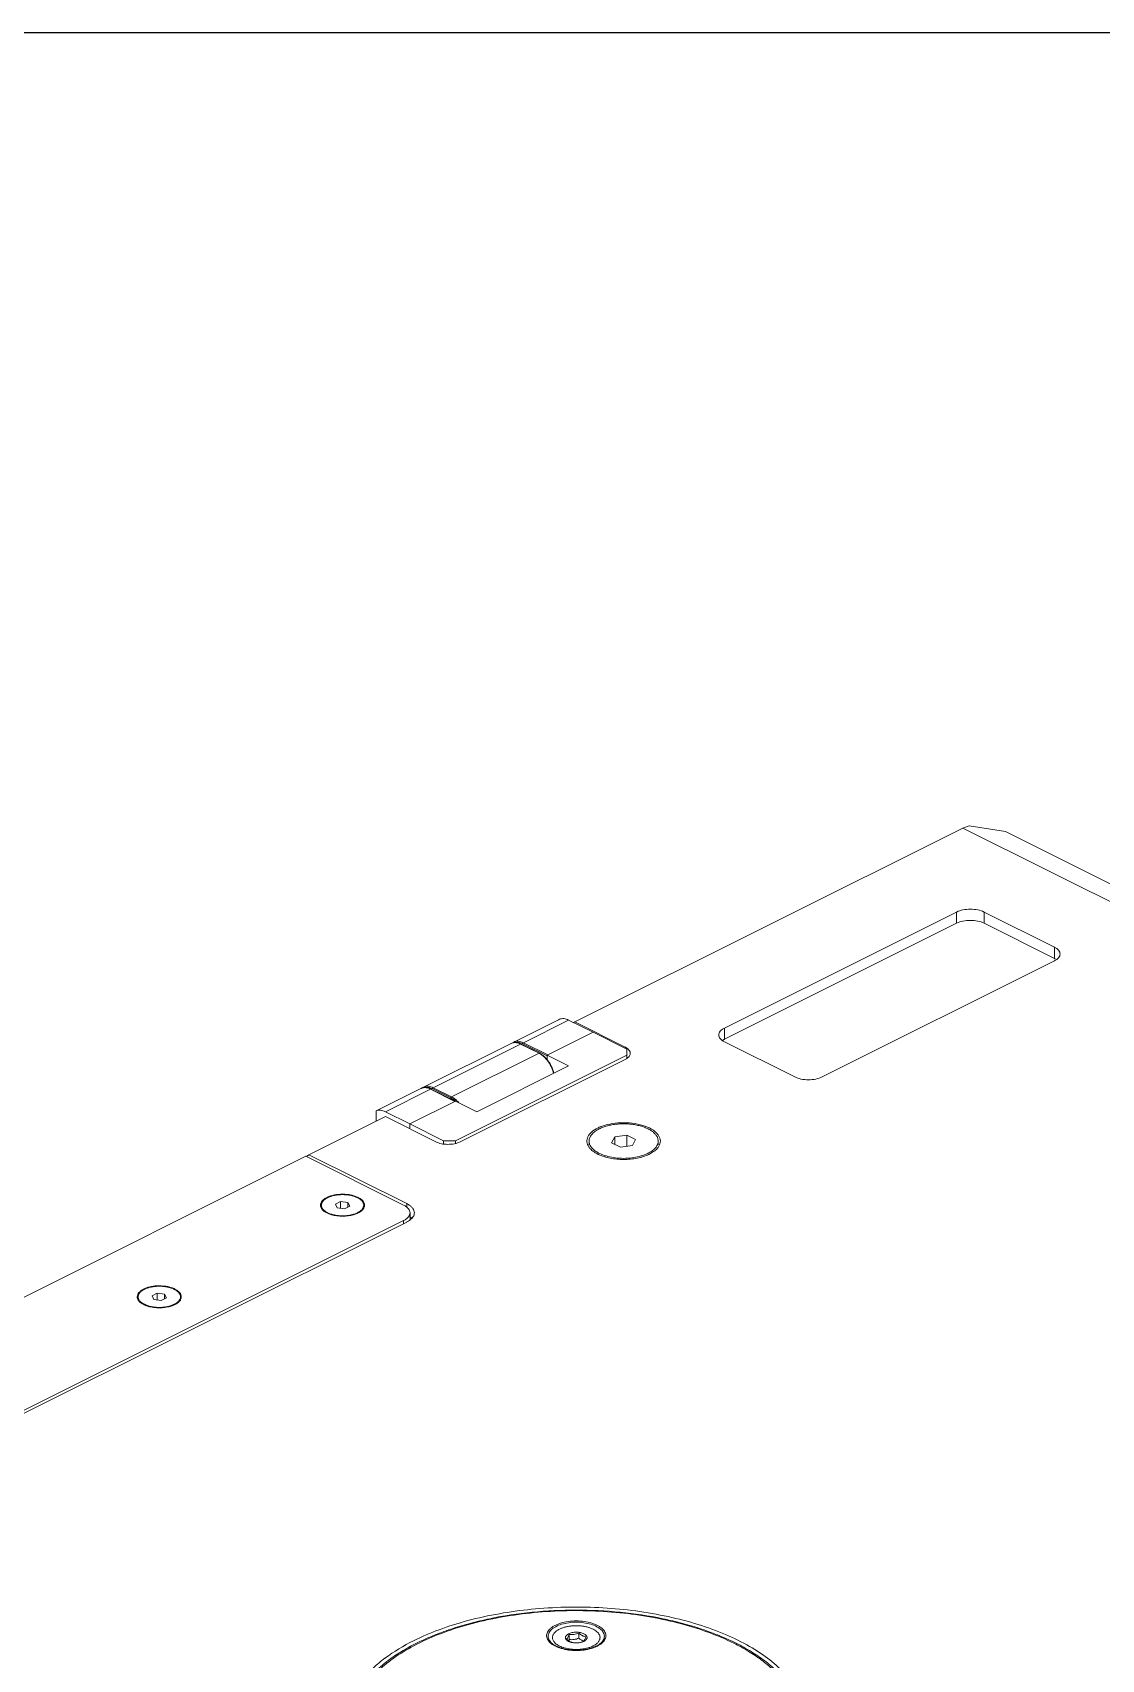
# Model space of a CAD drawing. Header units: millimetres. Extents: x 0 to 9253, y 0 to 2730.
# Drawn here: x 1831.5 to 2078.9, y 2353.3 to 2730 of the extents above; entities that cross this region are included whole.
import ezdxf

# ---------------------------------------------------------------- set-up
doc = ezdxf.new("R2010")
doc.units = ezdxf.units.MM
doc.layers.get('0').update_dxf_attribs({"lineweight": 13})
doc.layers.add('图框', color=7, linetype='Continuous')

# ---------------------------------------------------------------- blocks, each defined once
blk = doc.blocks.new('A4-H')
at = {"layer": '图框'}
blk.add_lwpolyline([(0, 210.021), (297, 210.021), (297, 0), (0, 0)], close=True, dxfattribs=at)
blk = doc.blocks.new('A$C73496000')
for p, q in [((-33.17, -3.3), (-33.17, -3.3)), ((-29.5, -1.01), (-29.5, -2.18)), ((-27.26, -0.71), (-27.26, -1.88)), ((-22.55, -3.3), (-22.55, -3.3))]:
    blk.add_line(p, q)
for centre, radius, start, end in [((-30.14, 1.48), 5.8, 237.4381, 240.9419), ((-27.89, 1.66), 4.64, 262.37, 262.9692), ((-27.89, 1.72), 4.7, 262.969, 263.5057), ((-27.87, 1.91), 4.89, 263.5341, 267.8225), ((-27.86, 1.99), 4.97, 267.8168, 269.1968), ((-27.86, 2), 4.98, 269.1913, 273.3539), ((-27.25, -0.3), 2.58, 293.6648, 296.55), ((-25.31, -0.18), 2.53, 249.5481, 249.753), ((-25.31, -0.18), 2.53, 249.7532, 250.4657), ((-27.01, -1.79), 1.16, 318.1032, 318.6973), ((-25.52, 1.38), 5.69, 298.8557, 302.5952)]:
    blk.add_arc(centre, radius, start, end)
for points, knots in [([(-33.27, -3.41), (-33.45, -3.29), (-33.8, -3.04), (-34.22, -2.61), (-34.53, -2.15), (-34.7, -1.67), (-34.74, -1.18), (-34.63, -0.69), (-34.39, -0.21), (-34.02, 0.23), (-33.54, 0.64), (-32.95, 1.02), (-32.26, 1.35), (-31.2, 1.73), (-29.72, 2.05), (-28.49, 2.13), (-27.86, 2.13)], [0, 0, 0, 0, 0.060741, 0.115522, 0.165007, 0.210569, 0.254278, 0.298617, 0.345922, 0.397933, 0.45565, 0.519432, 0.589136, 0.664247, 0.827173, 1, 1, 1, 1]), ([(-33.17, -3.3), (-33.34, -3.19), (-33.63, -2.95), (-33.99, -2.54), (-34.24, -2.11), (-34.37, -1.66), (-34.37, -1.2), (-34.24, -0.75), (-34, -0.31), (-33.64, 0.09), (-33.17, 0.47), (-32.39, 0.95), (-31.2, 1.41), (-29.59, 1.75), (-28.45, 1.83), (-27.86, 1.83)], [0, 0, 0, 0, 0.05874, 0.111788, 0.159975, 0.204822, 0.248462, 0.293292, 0.341448, 0.394456, 0.453152, 0.517791, 0.66362, 0.827059, 1, 1, 1, 1]), ([(-33.36, -1.73), (-33.36, -1.64), (-33.34, -1.46), (-33.26, -1.19), (-33.13, -0.92), (-32.87, -0.57), (-32.52, -0.26), (-32.11, 0.02), (-31.88, 0.15), (-31.75, 0.21)], [0, 0, 0, 0, 0.102118, 0.207106, 0.317503, 0.435314, 0.697705, 0.843973, 1, 1, 1, 1]), ([(-22.36, -1.73), (-22.36, -1.66), (-22.37, -1.53), (-22.43, -1.25), (-22.59, -0.91), (-22.89, -0.53), (-23.3, -0.18), (-23.8, 0.14), (-24.39, 0.41), (-25.05, 0.64), (-25.77, 0.82), (-26.53, 0.95), (-27.33, 1.01), (-28.13, 1.02), (-28.93, 0.98), (-29.71, 0.87), (-30.45, 0.71), (-31.13, 0.49), (-31.55, 0.31), (-31.75, 0.21)], [0, 0, 0, 0, 0.019029, 0.038363, 0.07896, 0.123687, 0.173594, 0.229061, 0.289952, 0.355752, 0.425673, 0.49873, 0.573805, 0.6497, 0.725184, 0.799045, 0.870125, 0.937404, 1, 1, 1, 1]), ([(-27.86, 2.13), (-27.23, 2.13), (-26, 2.05), (-24.53, 1.73), (-23.47, 1.35), (-22.78, 1.02), (-22.19, 0.64), (-21.7, 0.23), (-21.33, -0.21), (-21.09, -0.69), (-20.99, -1.18), (-21.02, -1.67), (-21.2, -2.15), (-21.5, -2.61), (-21.93, -3.04), (-22.27, -3.29), (-22.46, -3.41)], [0, 0, 0, 0, 0.172833, 0.335756, 0.410866, 0.480569, 0.544349, 0.602064, 0.654073, 0.701376, 0.745714, 0.789424, 0.834986, 0.884474, 0.939256, 1, 1, 1, 1]), ([(-27.86, 1.83), (-27.28, 1.83), (-26.13, 1.75), (-24.53, 1.41), (-23.34, 0.95), (-22.56, 0.47), (-22.09, 0.09), (-21.73, -0.31), (-21.48, -0.75), (-21.35, -1.2), (-21.35, -1.66), (-21.48, -2.11), (-21.73, -2.54), (-22.09, -2.95), (-22.39, -3.19), (-22.55, -3.3)], [0, 0, 0, 0, 0.172947, 0.336385, 0.482211, 0.546848, 0.605542, 0.658548, 0.706702, 0.751531, 0.795171, 0.840019, 0.888207, 0.941257, 1, 1, 1, 1]), ([(-31.19, -3.92), (-31.35, -3.86), (-31.66, -3.73), (-32.09, -3.5), (-32.47, -3.24), (-32.79, -2.97), (-33.04, -2.68), (-33.22, -2.37), (-33.34, -2.05), (-33.36, -1.84), (-33.36, -1.73)], [0, 0, 0, 0, 0.160213, 0.309991, 0.448756, 0.576423, 0.69356, 0.801536, 0.90263, 1, 1, 1, 1]), ([(-33.17, -3.3), (-32.86, -3.53), (-32.11, -3.92), (-30.84, -4.34), (-29.4, -4.6), (-28.38, -4.66), (-27.86, -4.66)], [0, 0, 0, 0, 0.208445, 0.451639, 0.719441, 1, 1, 1, 1]), ([(-31.32, -4.26), (-31.47, -4.22), (-32.03, -4.04), (-32.58, -3.8), (-32.96, -3.59)], [0, 0, 0, 0, 0.265035, 1, 1, 1, 1]), ([(-30.19, -2.19), (-30.23, -2.14), (-30.3, -2.03), (-30.36, -1.84), (-30.37, -1.66), (-30.32, -1.47), (-30.21, -1.29), (-30.06, -1.13), (-29.86, -0.98), (-29.71, -0.89), (-29.63, -0.85)], [0, 0, 0, 0, 0.119822, 0.23012, 0.336539, 0.44566, 0.563395, 0.693858, 0.839295, 1, 1, 1, 1]), ([(-28.51, -2.94), (-28.69, -2.92), (-29.04, -2.85), (-29.45, -2.71), (-29.73, -2.57), (-29.96, -2.42), (-30.11, -2.29), (-30.19, -2.19)], [0, 0, 0, 0, 0.293828, 0.562902, 0.685624, 0.79951, 1, 1, 1, 1]), ([(-30.09, -2.13), (-30.04, -2.08), (-29.93, -1.95), (-29.78, -1.7), (-29.63, -1.38), (-29.54, -1.14), (-29.5, -1.01)], [0, 0, 0, 0, 0.172251, 0.394484, 0.674182, 1, 1, 1, 1]), ([(-28.46, -2.94), (-28.6, -2.92), (-28.8, -2.88), (-29.07, -2.78), (-29.36, -2.66), (-29.7, -2.44), (-29.96, -2.24), (-30.09, -2.13)], [0, 0, 0, 0, 0.223297, 0.340923, 0.463451, 0.723459, 1, 1, 1, 1]), ([(-29.63, -0.85), (-29.51, -0.79), (-29.24, -0.68), (-28.81, -0.57), (-28.35, -0.5), (-27.86, -0.47), (-27.38, -0.5), (-26.91, -0.57), (-26.48, -0.68), (-26.1, -0.83), (-25.79, -1.02), (-25.55, -1.23), (-25.42, -1.44), (-25.37, -1.61), (-25.36, -1.73), (-25.37, -1.86), (-25.42, -2.02), (-25.55, -2.23), (-25.79, -2.45), (-25.99, -2.56), (-26.09, -2.62)], [0, 0, 0, 0, 0.067708, 0.141686, 0.220117, 0.300861, 0.381603, 0.460036, 0.53401, 0.601719, 0.661917, 0.714225, 0.759575, 0.780504, 0.80086, 0.821216, 0.842144, 0.887493, 0.939804, 1, 1, 1, 1]), ([(-29.61, -2.49), (-29.6, -2.47), (-29.56, -2.36), (-29.52, -2.26), (-29.5, -2.18)], [0, 0, 0, 0, 0.241654, 1, 1, 1, 1]), ([(-29.5, -1.01), (-29.31, -1.03), (-28.94, -1.06), (-28.37, -1.03), (-27.81, -0.91), (-27.45, -0.78), (-27.26, -0.71)], [0, 0, 0, 0, 0.24298, 0.491111, 0.744094, 1, 1, 1, 1]), ([(-29.5, -2.18), (-29.31, -2.2), (-28.94, -2.23), (-28.37, -2.2), (-27.81, -2.07), (-27.45, -1.95), (-27.26, -1.88)], [0, 0, 0, 0, 0.242978, 0.49111, 0.744097, 1, 1, 1, 1]), ([(-26.23, -2.64), (-26.41, -2.71), (-26.78, -2.84), (-27.34, -2.96), (-27.91, -2.99), (-28.28, -2.97), (-28.46, -2.94)], [0, 0, 0, 0, 0.255906, 0.508889, 0.75702, 1, 1, 1, 1]), ([(-27.86, -4.66), (-27.34, -4.66), (-26.33, -4.6), (-24.88, -4.34), (-23.61, -3.92), (-22.87, -3.53), (-22.55, -3.3)], [0, 0, 0, 0, 0.280551, 0.548349, 0.791545, 1, 1, 1, 1]), ([(-26.21, -2.67), (-26.31, -2.71), (-26.52, -2.79), (-26.97, -2.91), (-27.33, -2.96), (-27.57, -2.97)], [0, 0, 0, 0, 0.230379, 0.476336, 1, 1, 1, 1]), ([(-27.26, -0.71), (-27.14, -0.82), (-26.88, -1.03), (-26.53, -1.24), (-26.25, -1.37), (-25.98, -1.46), (-25.77, -1.51), (-25.63, -1.53)], [0, 0, 0, 0, 0.276541, 0.536549, 0.659077, 0.776703, 1, 1, 1, 1]), ([(-27.26, -1.88), (-27.18, -1.95), (-27.01, -2.09), (-26.74, -2.28), (-26.47, -2.44), (-26.28, -2.52), (-26.19, -2.55)], [0, 0, 0, 0, 0.265636, 0.522345, 0.767559, 1, 1, 1, 1]), ([(-26.15, -2.56), (-26.16, -2.57), (-26.18, -2.6), (-26.21, -2.63), (-26.23, -2.64)], [0, 0, 0, 0, 0.261846, 1, 1, 1, 1]), ([(-25.63, -1.53), (-25.67, -1.64), (-25.75, -1.85), (-25.87, -2.14), (-26, -2.37), (-26.09, -2.5), (-26.14, -2.55)], [0, 0, 0, 0, 0.309873, 0.584886, 0.81492, 1, 1, 1, 1]), ([(-23.97, -3.68), (-24.02, -3.7), (-24.2, -3.79), (-24.39, -3.87), (-24.54, -3.92)], [0, 0, 0, 0, 0.242789, 1, 1, 1, 1]), ([(-22.78, -3.6), (-22.9, -3.67), (-23.42, -3.93), (-23.98, -4.13), (-24.41, -4.26)], [0, 0, 0, 0, 0.234823, 1, 1, 1, 1]), ([(-23.97, -3.68), (-23.85, -3.61), (-23.62, -3.49), (-23.2, -3.21), (-22.85, -2.89), (-22.6, -2.54), (-22.46, -2.28), (-22.38, -2.01), (-22.36, -1.82), (-22.36, -1.73)], [0, 0, 0, 0, 0.156027, 0.302295, 0.564686, 0.682497, 0.792894, 0.897882, 1, 1, 1, 1]), ([(-27.86, -4.73), (-28.46, -4.73), (-29.63, -4.65), (-30.77, -4.42), (-31.32, -4.26)], [0, 0, 0, 0, 0.5132, 1, 1, 1, 1]), ([(-24.54, -3.92), (-24.78, -4.02), (-25.3, -4.18), (-26.12, -4.35), (-26.98, -4.46), (-27.86, -4.49), (-28.75, -4.46), (-29.61, -4.35), (-30.42, -4.18), (-30.94, -4.02), (-31.19, -3.92)], [0, 0, 0, 0, 0.11643, 0.240073, 0.368753, 0.500006, 0.63126, 0.759938, 0.883585, 1, 1, 1, 1]), ([(-24.41, -4.26), (-24.95, -4.42), (-26.1, -4.65), (-27.26, -4.73), (-27.86, -4.73)], [0, 0, 0, 0, 0.486811, 1, 1, 1, 1])]:
    blk.add_open_spline(points, degree=3, knots=knots)

msp = doc.modelspace()

# ---------------------------------------------------------------- linework, layer by layer
for p, q in [((2046.75, 2545.82), (1956.95, 2500.92)), ((2046.75, 2545.82), (2048.24, 2546.33)), ((2371.31, 2383.54), (2046.75, 2545.82)), ((2048.24, 2546.33), (2056.65, 2545.03)), ((2378.38, 2384.16), (2056.65, 2545.03)), ((1991.6, 2499.51), (2045.34, 2526.38)), ((2045.34, 2526.38), (2045.34, 2523.78)), ((2051.7, 2523.78), (2051.7, 2526.38)), ((2051.7, 2526.38), (2067.96, 2518.24)), ((2045.34, 2523.78), (1991.6, 2496.91)), ((2067.96, 2515.65), (2051.7, 2523.78)), ((2067.96, 2518.24), (2067.96, 2515.65)), ((2067.96, 2515.06), (2014.22, 2488.19)), ((1953.18, 2501.44), (1942.83, 2496.26)), ((1955.53, 2501.35), (1945.07, 2496.12)), ((1953.41, 2501.55), (1953.18, 2501.43)), ((1961.19, 2498.52), (1955.53, 2501.35)), ((1961.19, 2498.52), (1950.58, 2493.22)), ((1950.73, 2493.29), (1961.19, 2498.52)), ((1956.72, 2500.76), (1956.95, 2500.92)), ((1956.95, 2500.92), (1968.62, 2495.09)), ((1961.19, 2498.52), (1968.97, 2494.64)), ((1991.6, 2496.91), (1991.6, 2499.51)), ((1942.2, 2495.94), (1921.97, 2485.83)), ((1924.21, 2485.69), (1944.43, 2495.8)), ((1944.43, 2495.8), (1948.68, 2493.68)), ((1944.52, 2495.81), (1948.76, 2493.68)), ((1944.93, 2495.87), (1950.58, 2493.05)), ((1945.07, 2496.12), (1950.73, 2493.29)), ((1968.62, 2495.09), (1968.62, 2494.81)), ((1968.97, 2492.48), (1968.97, 2494.64)), ((2007.86, 2488.19), (1991.6, 2496.32)), ((1928.45, 2483.57), (1948.68, 2493.68)), ((1929.37, 2473.42), (1968.97, 2493.22)), ((1968.62, 2492.26), (1930.43, 2473.17)), ((1955.53, 2490.75), (1934.32, 2480.14)), ((1950.58, 2492.15), (1950.58, 2493.22)), ((1950.58, 2493.22), (1955.53, 2490.75)), ((1921.34, 2485.51), (1910.99, 2480.34)), ((1923.57, 2485.37), (1913.11, 2480.14)), ((1929.37, 2482.61), (1918.76, 2477.31)), ((1918.76, 2477.31), (1929.23, 2482.54)), ((1929.23, 2482.54), (1923.57, 2485.37)), ((1929.32, 2482.55), (1923.66, 2485.38)), ((1928.31, 2483.32), (1924.07, 2485.44)), ((1928.45, 2483.57), (1924.21, 2485.69)), ((1929.37, 2482.61), (1934.32, 2480.14)), ((1913.11, 2479), (1895.43, 2470.16)), ((1910.99, 2477.94), (1910.99, 2480.34)), ((1918.76, 2477.31), (1913.11, 2480.14)), ((1924.78, 2473.17), (1913.11, 2479)), ((1918.76, 2476.17), (1918.76, 2477.31)), ((1926.54, 2473.42), (1918.76, 2477.31)), ((1926.54, 2472.66), (1926.54, 2473.42)), ((1926.54, 2473.42), (1929.37, 2473.42)), ((1929.37, 2472.8), (1929.37, 2473.42)), ((1960.26, 2472.48), (1960.26, 2473.34)), ((1966.22, 2474.36), (1965.47, 2472.97)), ((1965.47, 2472.97), (1967.52, 2471.95)), ((1969.01, 2474.74), (1966.22, 2474.36)), ((1966.22, 2474.36), (1966.22, 2472.6)), ((1967.52, 2471.95), (1970.3, 2472.32)), ((1969.01, 2474.74), (1969.01, 2472.15)), ((1971.05, 2473.72), (1969.01, 2474.74)), ((1970.3, 2472.32), (1971.05, 2473.72)), ((1976.26, 2472.48), (1976.26, 2473.34)), ((1753.3, 2399.1), (1894.72, 2469.81)), ((1894.72, 2469.81), (1917.35, 2458.49)), ((1894.85, 2469.74), (1895.43, 2470.16)), ((1918.06, 2458.85), (1895.43, 2470.16)), ((1974.27, 2470.34), (1975.2, 2470.89)), ((1898.21, 2458.41), (1898.21, 2458.33)), ((1902.76, 2459.33), (1901.54, 2458.72)), ((1901.54, 2458.72), (1901.98, 2457.88)), ((1901.98, 2457.88), (1903.66, 2457.66)), ((1902.76, 2459.33), (1902.76, 2457.78)), ((1904.43, 2459.11), (1902.76, 2459.33)), ((1903.66, 2457.66), (1904.88, 2458.27)), ((1904.43, 2459.11), (1904.43, 2458.05)), ((1904.88, 2458.27), (1904.43, 2459.11)), ((1908.21, 2458.41), (1908.21, 2458.33)), ((1918.06, 2458.85), (1918.06, 2458.04)), ((1918.82, 2456.73), (1918.82, 2455.07)), ((1783, 2387.78), (1917.35, 2454.96)), ((1918.06, 2454.6), (1783.71, 2387.43)), ((1917.35, 2454.96), (1917.35, 2454.25)), ((1860.33, 2438.12), (1859.11, 2437.5)), ((1859.11, 2437.5), (1859.56, 2436.67)), ((1860.33, 2438.12), (1860.33, 2436.56)), ((1862.01, 2437.89), (1860.33, 2438.12)), ((1862.01, 2437.89), (1862.01, 2436.83)), ((1862.46, 2437.06), (1862.01, 2437.89)), ((1855.78, 2437.19), (1855.78, 2437.12)), ((1859.56, 2436.67), (1861.23, 2436.44)), ((1861.23, 2436.44), (1862.46, 2437.06)), ((1865.78, 2437.19), (1865.78, 2437.12))]:
    msp.add_line(p, q)
for centre, radius, start, end in [((2066.15, 2512), 4.07, 59.2069, 63.487), ((1943.1, 2494.13), 2.03, 105.8883, 116.5232), ((1943.04, 2494.25), 1.89, 105.3903, 116.5576), ((1943.73, 2494.46), 2.01, 116.6087, 126.3127), ((1943.32, 2492.67), 3.59, 63.3772, 69.079), ((1946.86, 2490.04), 4.07, 62.3934, 63.4323), ((1944.92, 2487.64), 7.17, 37.8279, 41.7142), ((1967.4, 2494.85), 2.86, 303.6195, 306.9996), ((1922.24, 2483.7), 2.02, 106.2513, 116.5209), ((1922.18, 2483.84), 1.87, 111.3205, 116.603), ((1922.19, 2483.81), 1.9, 106.6077, 111.308), ((1922.88, 2484.02), 2.02, 116.6009, 126.4825), ((1926.1, 2479.05), 4.81, 53.3448, 58.0762), ((1925.74, 2478.57), 5.41, 48.9038, 53.3005), ((1925.54, 2478.34), 5.72, 48.2246, 48.9235), ((1925.33, 2478.12), 6.31, 44.7804, 47.9991), ((1924.97, 2477.77), 6.81, 41.2705, 44.7548), ((1962.97, 2473.85), 3.33, 213.0832, 218.621), ((1973.56, 2473.84), 3.33, 321.3706, 326.9214), ((1966.08, 2477.99), 8.56, 243.4406, 244.6975), ((1970.09, 2478.18), 8.57, 293.0946, 296.5031), ((1970.68, 2477.01), 7.26, 296.4987, 300.3349), ((1970.47, 2477.94), 8.5, 295.297, 296.559), ((1901.87, 2455.75), 5.08, 115.8955, 116.5635), ((1901.88, 2455.95), 4.78, 116.5644, 117.029), ((1899.46, 2458.05), 1.35, 165.2311, 170.2174), ((1899.49, 2458.04), 1.39, 163.9035, 165.2463), ((1899.55, 2458.02), 1.45, 157.9442, 163.8656), ((1899.46, 2458.41), 1.25, 180.0018, 183.3021), ((1901.33, 2460.27), 3.97, 236.8497, 237.4592), ((1901.78, 2460.84), 4.56, 239.7233, 243.4568), ((1905.09, 2460.26), 3.97, 302.535, 303.0878), ((1906.85, 2458.02), 1.47, 17.8428, 22.02), ((1906.96, 2458.41), 1.25, 356.6977, 359.998), ((1906.9, 2458.03), 1.41, 16.0976, 17.8255), ((1906.95, 2458.05), 1.36, 9.8013, 16.1227), ((1917, 2453.29), 3.08, 43.9215, 46.9338), ((1857.13, 2436.81), 1.45, 157.9442, 163.8656), ((1859.45, 2434.54), 5.08, 115.8955, 116.5635), ((1859.46, 2434.74), 4.78, 116.5644, 117.029), ((1864.42, 2436.8), 1.47, 17.8428, 22.02), ((1857.03, 2436.84), 1.35, 165.2311, 170.2174), ((1857.07, 2436.83), 1.39, 163.9035, 165.2463), ((1857.03, 2437.19), 1.25, 180.0018, 183.3021), ((1858.9, 2439.06), 3.97, 236.8497, 237.4592), ((1859.35, 2439.63), 4.56, 239.7233, 243.4568), ((1862.66, 2439.05), 3.97, 302.535, 303.0878), ((1864.53, 2437.19), 1.25, 356.6977, 359.998), ((1864.47, 2436.82), 1.41, 16.0976, 17.8255), ((1864.53, 2436.83), 1.36, 9.8013, 16.1227)]:
    msp.add_arc(centre, radius, start, end)
for points, knots in [([(2045.34, 2526.38), (2045.8, 2526.61), (2046.85, 2526.93), (2048.52, 2527.09), (2050.19, 2526.93), (2051.24, 2526.61), (2051.7, 2526.38)], [0, 0, 0, 0, 0.235404, 0.5, 0.764596, 1, 1, 1, 1]), ([(2051.7, 2523.78), (2051.24, 2524.01), (2050.19, 2524.33), (2048.52, 2524.49), (2046.85, 2524.33), (2045.8, 2524.01), (2045.34, 2523.78)], [0, 0, 0, 0, 0.235404, 0.5, 0.764596, 1, 1, 1, 1]), ([(2067.96, 2518.24), (2068.16, 2518.15), (2068.51, 2517.94), (2068.94, 2517.55), (2069.22, 2517.12), (2069.28, 2516.8), (2069.28, 2516.65)], [0, 0, 0, 0, 0.302295, 0.565559, 0.793463, 1, 1, 1, 1]), ([(2069.28, 2516.65), (2069.28, 2516.5), (2069.22, 2516.19), (2068.94, 2515.76), (2068.51, 2515.37), (2068.16, 2515.16), (2067.96, 2515.06)], [0, 0, 0, 0, 0.206537, 0.434441, 0.697705, 1, 1, 1, 1]), ([(1955.53, 2501.35), (1955.19, 2501.52), (1954.48, 2501.77), (1953.72, 2501.68), (1953.41, 2501.55)], [0, 0, 0, 0, 0.535394, 1, 1, 1, 1]), ([(1990.28, 2497.91), (1990.28, 2498.06), (1990.34, 2498.38), (1990.62, 2498.81), (1991.05, 2499.2), (1991.4, 2499.41), (1991.6, 2499.51)], [0, 0, 0, 0, 0.206537, 0.434441, 0.697705, 1, 1, 1, 1]), ([(1991.6, 2496.32), (1991.4, 2496.42), (1991.05, 2496.63), (1990.62, 2497.02), (1990.34, 2497.45), (1990.28, 2497.77), (1990.28, 2497.91)], [0, 0, 0, 0, 0.302295, 0.565559, 0.793463, 1, 1, 1, 1]), ([(1942.54, 2496.07), (1942.68, 2496.11), (1942.99, 2496.16), (1943.46, 2496.13), (1943.95, 2496.01), (1944.27, 2495.88), (1944.43, 2495.8)], [0, 0, 0, 0, 0.227723, 0.467653, 0.724355, 1, 1, 1, 1]), ([(1944.52, 2495.81), (1944.36, 2495.89), (1944.03, 2496.03), (1943.52, 2496.15), (1943.02, 2496.17), (1942.7, 2496.12), (1942.55, 2496.08)], [0, 0, 0, 0, 0.271542, 0.526805, 0.768259, 1, 1, 1, 1]), ([(1942.83, 2496.26), (1942.99, 2496.34), (1943.34, 2496.45), (1944.11, 2496.49), (1944.7, 2496.3), (1945.07, 2496.12)], [0, 0, 0, 0, 0.227653, 0.465867, 1, 1, 1, 1]), ([(1943.24, 2496.17), (1943.29, 2496.18), (1943.5, 2496.21), (1943.72, 2496.21), (1943.88, 2496.2)], [0, 0, 0, 0, 0.24334, 1, 1, 1, 1]), ([(1943.88, 2496.2), (1943.94, 2496.19), (1944.18, 2496.15), (1944.43, 2496.09), (1944.6, 2496.02)], [0, 0, 0, 0, 0.240321, 1, 1, 1, 1]), ([(1944.52, 2495.81), (1944.51, 2495.81), (1944.48, 2495.82), (1944.45, 2495.81), (1944.43, 2495.8)], [0, 0, 0, 0, 0.463901, 1, 1, 1, 1]), ([(1945.07, 2496.12), (1945.05, 2496.11), (1944.97, 2496.05), (1944.93, 2495.95), (1944.93, 2495.87)], [0, 0, 0, 0, 0.233153, 1, 1, 1, 1]), ([(1968.62, 2495.09), (1968.66, 2495.07), (1968.82, 2494.98), (1968.97, 2494.89), (1969.08, 2494.81)], [0, 0, 0, 0, 0.260612, 1, 1, 1, 1]), ([(1969.08, 2494.81), (1969.28, 2494.66), (1969.63, 2494.34), (1969.79, 2493.88), (1969.79, 2493.67)], [0, 0, 0, 0, 0.548862, 1, 1, 1, 1]), ([(1991.6, 2496.91), (1991.55, 2496.89), (1991.38, 2496.8), (1991.22, 2496.7), (1991.11, 2496.62)], [0, 0, 0, 0, 0.259948, 1, 1, 1, 1]), ([(1948.76, 2493.68), (1948.75, 2493.69), (1948.72, 2493.7), (1948.69, 2493.69), (1948.68, 2493.68)], [0, 0, 0, 0, 0.463901, 1, 1, 1, 1]), ([(1948.74, 2493.65), (1949.02, 2493.5), (1949.57, 2493.13), (1950.05, 2492.67), (1950.28, 2492.41)], [0, 0, 0, 0, 0.478363, 1, 1, 1, 1]), ([(1948.76, 2493.68), (1949.11, 2493.51), (1949.77, 2493.06), (1950.33, 2492.48), (1950.59, 2492.15)], [0, 0, 0, 0, 0.47686, 1, 1, 1, 1]), ([(1950.59, 2492.15), (1950.95, 2491.7), (1951.58, 2490.7), (1951.98, 2489.6), (1952.11, 2489.03)], [0, 0, 0, 0, 0.500953, 1, 1, 1, 1]), ([(1950.59, 2492.04), (1950.93, 2491.59), (1951.53, 2490.62), (1951.91, 2489.55), (1952.04, 2489)], [0, 0, 0, 0, 0.501537, 1, 1, 1, 1]), ([(1950.73, 2493.29), (1950.71, 2493.28), (1950.66, 2493.25), (1950.62, 2493.19), (1950.6, 2493.14)], [0, 0, 0, 0, 0.225089, 1, 1, 1, 1]), ([(1968.98, 2492.47), (1968.96, 2492.45), (1968.84, 2492.37), (1968.71, 2492.31), (1968.62, 2492.26)], [0, 0, 0, 0, 0.24201, 1, 1, 1, 1]), ([(1969.79, 2493.67), (1969.79, 2493.47), (1969.64, 2493.03), (1969.31, 2492.71), (1969.12, 2492.57)], [0, 0, 0, 0, 0.453206, 1, 1, 1, 1]), ([(2014.22, 2488.19), (2013.77, 2487.96), (2012.71, 2487.64), (2011.04, 2487.48), (2009.37, 2487.64), (2008.32, 2487.96), (2007.86, 2488.19)], [0, 0, 0, 0, 0.235404, 0.5, 0.764596, 1, 1, 1, 1]), ([(1923.57, 2485.37), (1923.26, 2485.53), (1922.62, 2485.75), (1921.94, 2485.72), (1921.64, 2485.63)], [0, 0, 0, 0, 0.533273, 1, 1, 1, 1]), ([(1923.66, 2485.38), (1923.34, 2485.54), (1922.69, 2485.77), (1921.98, 2485.73), (1921.67, 2485.64)], [0, 0, 0, 0, 0.527526, 1, 1, 1, 1]), ([(1924.21, 2485.69), (1924.02, 2485.78), (1923.63, 2485.94), (1923.04, 2486.05), (1922.48, 2486.02), (1922.13, 2485.91), (1921.97, 2485.83)], [0, 0, 0, 0, 0.279206, 0.535337, 0.772884, 1, 1, 1, 1]), ([(1923.08, 2485.76), (1922.96, 2485.77), (1922.71, 2485.79), (1922.46, 2485.76), (1922.34, 2485.73)], [0, 0, 0, 0, 0.511367, 1, 1, 1, 1]), ([(1923.41, 2485.7), (1923.38, 2485.7), (1923.27, 2485.73), (1923.16, 2485.75), (1923.08, 2485.76)], [0, 0, 0, 0, 0.254691, 1, 1, 1, 1]), ([(1924.07, 2485.44), (1924.01, 2485.47), (1923.8, 2485.57), (1923.58, 2485.65), (1923.41, 2485.7)], [0, 0, 0, 0, 0.259301, 1, 1, 1, 1]), ([(1923.57, 2485.37), (1923.58, 2485.37), (1923.61, 2485.39), (1923.64, 2485.39), (1923.66, 2485.38)], [0, 0, 0, 0, 0.281659, 1, 1, 1, 1]), ([(1924.07, 2485.44), (1924.07, 2485.49), (1924.09, 2485.57), (1924.15, 2485.65), (1924.19, 2485.68), (1924.21, 2485.69)], [0, 0, 0, 0, 0.509738, 0.769361, 1, 1, 1, 1]), ([(1928.31, 2483.32), (1928.31, 2483.37), (1928.34, 2483.45), (1928.39, 2483.53), (1928.43, 2483.56), (1928.45, 2483.57)], [0, 0, 0, 0, 0.509738, 0.769361, 1, 1, 1, 1]), ([(1928.65, 2483.14), (1928.62, 2483.15), (1928.51, 2483.22), (1928.4, 2483.28), (1928.31, 2483.32)], [0, 0, 0, 0, 0.254571, 1, 1, 1, 1]), ([(1929.14, 2483.14), (1929.09, 2483.18), (1928.87, 2483.34), (1928.63, 2483.48), (1928.45, 2483.57)], [0, 0, 0, 0, 0.258552, 1, 1, 1, 1]), ([(1929.55, 2482.81), (1929.52, 2482.84), (1929.38, 2482.95), (1929.25, 2483.06), (1929.14, 2483.14)], [0, 0, 0, 0, 0.254184, 1, 1, 1, 1]), ([(1929.32, 2482.55), (1929.3, 2482.56), (1929.27, 2482.56), (1929.24, 2482.55), (1929.23, 2482.54)], [0, 0, 0, 0, 0.718341, 1, 1, 1, 1]), ([(1913.11, 2480.14), (1912.76, 2480.31), (1912.05, 2480.55), (1911.3, 2480.46), (1910.99, 2480.33)], [0, 0, 0, 0, 0.535394, 1, 1, 1, 1]), ([(1962.25, 2476.35), (1961.75, 2476.1), (1960.87, 2475.55), (1960.06, 2474.59), (1959.78, 2473.77), (1959.73, 2472.96), (1959.96, 2472.37), (1960.18, 2472.03)], [0, 0, 0, 0, 0.307881, 0.559692, 0.670665, 0.777489, 1, 1, 1, 1]), ([(1962.61, 2476.17), (1962.43, 2476.08), (1962.08, 2475.89), (1961.62, 2475.58), (1961.21, 2475.24), (1960.87, 2474.89), (1960.6, 2474.52), (1960.41, 2474.13), (1960.29, 2473.74), (1960.26, 2473.47), (1960.26, 2473.34)], [0, 0, 0, 0, 0.155976, 0.302157, 0.438334, 0.564885, 0.682643, 0.792989, 0.897927, 1, 1, 1, 1]), ([(1963.28, 2476.79), (1963.19, 2476.75), (1962.84, 2476.62), (1962.5, 2476.47), (1962.25, 2476.35)], [0, 0, 0, 0, 0.258432, 1, 1, 1, 1]), ([(1962.61, 2476.17), (1962.89, 2476.32), (1963.51, 2476.58), (1964.51, 2476.89), (1965.58, 2477.13), (1966.71, 2477.28), (1967.87, 2477.35), (1969.04, 2477.34), (1970.2, 2477.24), (1971.31, 2477.06), (1972.36, 2476.8), (1973.32, 2476.46), (1974.17, 2476.06), (1974.9, 2475.6), (1975.49, 2475.09), (1975.86, 2474.62), (1976.07, 2474.23), (1976.18, 2473.93), (1976.25, 2473.64), (1976.26, 2473.44), (1976.26, 2473.34)], [0, 0, 0, 0, 0.062593, 0.129862, 0.200939, 0.274793, 0.35027, 0.426159, 0.501228, 0.574279, 0.644194, 0.709989, 0.770874, 0.826337, 0.876239, 0.920962, 0.941719, 0.96164, 0.980972, 1, 1, 1, 1]), ([(1976.35, 2472.03), (1976.48, 2472.23), (1976.69, 2472.65), (1976.8, 2473.34), (1976.69, 2474.03), (1976.36, 2474.69), (1975.83, 2475.31), (1974.84, 2476.11), (1973.18, 2476.89), (1970.85, 2477.46), (1968.28, 2477.66), (1965.7, 2477.47), (1964.05, 2477.06), (1963.28, 2476.79)], [0, 0, 0, 0, 0.042946, 0.083132, 0.123319, 0.166266, 0.214016, 0.267703, 0.393175, 0.539123, 0.69644, 0.853784, 1, 1, 1, 1]), ([(1930.43, 2473.17), (1930.02, 2472.96), (1929.09, 2472.67), (1927.6, 2472.53), (1926.12, 2472.67), (1925.18, 2472.96), (1924.78, 2473.17)], [0, 0, 0, 0, 0.23537, 0.5, 0.76463, 1, 1, 1, 1]), ([(1960.26, 2473.34), (1960.26, 2473.22), (1960.28, 2472.99), (1960.38, 2472.63), (1960.54, 2472.28), (1960.75, 2471.95), (1961.03, 2471.62), (1961.49, 2471.19), (1961.89, 2470.91), (1962.18, 2470.74)], [0, 0, 0, 0, 0.105009, 0.212419, 0.324408, 0.442767, 0.568838, 0.703512, 1, 1, 1, 1]), ([(1960.37, 2471.77), (1960.43, 2471.69), (1960.72, 2471.36), (1961.05, 2471.08), (1961.32, 2470.89)], [0, 0, 0, 0, 0.233994, 1, 1, 1, 1]), ([(1976.26, 2473.34), (1976.26, 2473.22), (1976.24, 2472.99), (1976.15, 2472.63), (1975.99, 2472.28), (1975.77, 2471.95), (1975.49, 2471.62), (1975.04, 2471.19), (1974.63, 2470.91), (1974.35, 2470.75)], [0, 0, 0, 0, 0.105014, 0.212427, 0.324417, 0.442775, 0.568838, 0.703489, 1, 1, 1, 1]), ([(1975.2, 2470.89), (1975.3, 2470.96), (1975.64, 2471.22), (1975.96, 2471.52), (1976.16, 2471.77)], [0, 0, 0, 0, 0.267007, 1, 1, 1, 1]), ([(1961.32, 2470.89), (1961.39, 2470.84), (1961.69, 2470.64), (1962.01, 2470.46), (1962.25, 2470.34)], [0, 0, 0, 0, 0.239599, 1, 1, 1, 1]), ([(1962.18, 2470.74), (1962.25, 2470.7), (1962.54, 2470.54), (1962.84, 2470.4), (1963.07, 2470.3)], [0, 0, 0, 0, 0.241162, 1, 1, 1, 1]), ([(1962.42, 2470.26), (1963.27, 2469.85), (1965.21, 2469.27), (1968.26, 2469), (1971.31, 2469.27), (1973.25, 2469.85), (1974.1, 2470.26)], [0, 0, 0, 0, 0.236378, 0.499977, 0.763533, 1, 1, 1, 1]), ([(1963.07, 2470.3), (1963.31, 2470.2), (1963.83, 2470), (1964.36, 2469.85), (1964.63, 2469.78)], [0, 0, 0, 0, 0.486726, 1, 1, 1, 1]), ([(1964.63, 2469.78), (1965.21, 2469.63), (1966.42, 2469.41), (1968.26, 2469.31), (1970.11, 2469.41), (1971.31, 2469.63), (1971.89, 2469.78)], [0, 0, 0, 0, 0.244768, 0.5, 0.755232, 1, 1, 1, 1]), ([(1971.89, 2469.78), (1972.17, 2469.85), (1972.7, 2470), (1973.21, 2470.2), (1973.46, 2470.3)], [0, 0, 0, 0, 0.513181, 1, 1, 1, 1]), ([(1899.6, 2460.3), (1899.38, 2460.19), (1898.98, 2459.95), (1898.49, 2459.51), (1898.18, 2459.02), (1898.11, 2458.66), (1898.11, 2458.49)], [0, 0, 0, 0, 0.302569, 0.565477, 0.793427, 1, 1, 1, 1]), ([(1898.21, 2458.41), (1898.21, 2458.49), (1898.23, 2458.67), (1898.3, 2458.93), (1898.43, 2459.18), (1898.6, 2459.42), (1898.82, 2459.64), (1899.08, 2459.86), (1899.37, 2460.05), (1899.59, 2460.17), (1899.7, 2460.23)], [0, 0, 0, 0, 0.105005, 0.212309, 0.324205, 0.442477, 0.568498, 0.703191, 0.84707, 1, 1, 1, 1]), ([(1899.48, 2456.9), (1899.39, 2456.96), (1899.21, 2457.07), (1898.96, 2457.26), (1898.75, 2457.47), (1898.58, 2457.68), (1898.45, 2457.9), (1898.36, 2458.12), (1898.31, 2458.35), (1898.3, 2458.58), (1898.34, 2458.81), (1898.45, 2459.12), (1898.65, 2459.41), (1898.9, 2459.67), (1899.14, 2459.87), (1899.41, 2460.05), (1899.61, 2460.16), (1899.71, 2460.21)], [0, 0, 0, 0, 0.075391, 0.146002, 0.211925, 0.273452, 0.331106, 0.38567, 0.438175, 0.489851, 0.542016, 0.595934, 0.71285, 0.777587, 0.846957, 0.921125, 1, 1, 1, 1]), ([(1906.81, 2460.3), (1906.57, 2460.42), (1906.03, 2460.64), (1904.85, 2460.95), (1903.24, 2461.1), (1901.64, 2460.96), (1900.45, 2460.66), (1899.91, 2460.44), (1899.66, 2460.32)], [0, 0, 0, 0, 0.112365, 0.235147, 0.498953, 0.76334, 0.886739, 1, 1, 1, 1]), ([(1899.7, 2460.23), (1899.88, 2460.32), (1900.27, 2460.48), (1900.88, 2460.68), (1901.55, 2460.82), (1902.25, 2460.92), (1902.97, 2460.96), (1903.7, 2460.95), (1904.42, 2460.89), (1905.11, 2460.78), (1905.76, 2460.61), (1906.36, 2460.4), (1906.89, 2460.15), (1907.35, 2459.86), (1907.72, 2459.54), (1907.99, 2459.18), (1908.14, 2458.86), (1908.2, 2458.6), (1908.21, 2458.47), (1908.21, 2458.41)], [0, 0, 0, 0, 0.06245, 0.129395, 0.20002, 0.273337, 0.348228, 0.423507, 0.497972, 0.570456, 0.63988, 0.705308, 0.766019, 0.821586, 0.871979, 0.917684, 0.959777, 0.980007, 1, 1, 1, 1]), ([(1899.74, 2460.23), (1899.98, 2460.35), (1900.5, 2460.56), (1901.35, 2460.78), (1902.26, 2460.91), (1903.21, 2460.96), (1904.16, 2460.91), (1905.07, 2460.78), (1905.79, 2460.59), (1906.31, 2460.39), (1906.67, 2460.23), (1906.99, 2460.06), (1907.28, 2459.86), (1907.53, 2459.66), (1907.74, 2459.44), (1907.9, 2459.21), (1908.02, 2458.98), (1908.09, 2458.74), (1908.12, 2458.49), (1908.09, 2458.25), (1908.02, 2458.01), (1907.9, 2457.77), (1907.74, 2457.55), (1907.53, 2457.33), (1907.28, 2457.12), (1906.99, 2456.93), (1906.78, 2456.82), (1906.67, 2456.76)], [0, 0, 0, 0, 0.06767, 0.141596, 0.21998, 0.300673, 0.381365, 0.459749, 0.533678, 0.568408, 0.601388, 0.632481, 0.661607, 0.68875, 0.713973, 0.737443, 0.759435, 0.78035, 0.800694, 0.821038, 0.841952, 0.863945, 0.887415, 0.912637, 0.939778, 0.968913, 1, 1, 1, 1]), ([(1908.31, 2458.49), (1908.31, 2458.66), (1908.23, 2459.02), (1907.92, 2459.51), (1907.44, 2459.95), (1907.04, 2460.19), (1906.81, 2460.3)], [0, 0, 0, 0, 0.206581, 0.434476, 0.697533, 1, 1, 1, 1]), ([(1898.11, 2458.49), (1898.11, 2458.41), (1898.12, 2458.3), (1898.15, 2458.19), (1898.15, 2458.16)], [0, 0, 0, 0, 0.74699, 1, 1, 1, 1]), ([(1898.15, 2458.16), (1898.16, 2458.13), (1898.21, 2457.98), (1898.27, 2457.84), (1898.33, 2457.75)], [0, 0, 0, 0, 0.242322, 1, 1, 1, 1]), ([(1898.34, 2457.75), (1898.3, 2457.84), (1898.23, 2458.03), (1898.21, 2458.24), (1898.21, 2458.33)], [0, 0, 0, 0, 0.507161, 1, 1, 1, 1]), ([(1898.92, 2457.12), (1898.82, 2457.21), (1898.63, 2457.39), (1898.4, 2457.69), (1898.26, 2458.01), (1898.22, 2458.23), (1898.21, 2458.33)], [0, 0, 0, 0, 0.28254, 0.539541, 0.776052, 1, 1, 1, 1]), ([(1898.38, 2457.68), (1898.33, 2457.78), (1898.24, 2458), (1898.21, 2458.22), (1898.21, 2458.33)], [0, 0, 0, 0, 0.512155, 1, 1, 1, 1]), ([(1898.33, 2457.75), (1898.38, 2457.67), (1898.6, 2457.36), (1898.91, 2457.11), (1899.16, 2456.94)], [0, 0, 0, 0, 0.226435, 1, 1, 1, 1]), ([(1899.19, 2456.92), (1899.23, 2456.9), (1899.36, 2456.82), (1899.5, 2456.74), (1899.6, 2456.69)], [0, 0, 0, 0, 0.243039, 1, 1, 1, 1]), ([(1899.6, 2456.69), (1899.68, 2456.65), (1900.02, 2456.49), (1900.38, 2456.37), (1900.66, 2456.29)], [0, 0, 0, 0, 0.237165, 1, 1, 1, 1]), ([(1906.67, 2456.76), (1906.43, 2456.64), (1905.91, 2456.43), (1905.07, 2456.21), (1904.16, 2456.07), (1903.21, 2456.03), (1902.26, 2456.07), (1901.35, 2456.21), (1900.5, 2456.43), (1899.98, 2456.64), (1899.74, 2456.76)], [0, 0, 0, 0, 0.11253, 0.235465, 0.365814, 0.5, 0.634186, 0.764534, 0.887473, 1, 1, 1, 1]), ([(1900.66, 2456.29), (1901.06, 2456.17), (1901.91, 2456), (1903.21, 2455.92), (1904.51, 2456), (1905.36, 2456.17), (1905.76, 2456.29)], [0, 0, 0, 0, 0.243533, 0.5, 0.756467, 1, 1, 1, 1]), ([(1905.76, 2456.29), (1906.03, 2456.36), (1906.53, 2456.54), (1907.01, 2456.78), (1907.22, 2456.92)], [0, 0, 0, 0, 0.526137, 1, 1, 1, 1]), ([(1907.25, 2456.94), (1907.34, 2457), (1907.66, 2457.22), (1907.94, 2457.51), (1908.08, 2457.75)], [0, 0, 0, 0, 0.276071, 1, 1, 1, 1]), ([(1908.21, 2458.33), (1908.2, 2458.23), (1908.16, 2458.01), (1908.01, 2457.69), (1907.79, 2457.39), (1907.6, 2457.21), (1907.49, 2457.12)], [0, 0, 0, 0, 0.223975, 0.4605, 0.717504, 1, 1, 1, 1]), ([(1908.21, 2458.33), (1908.21, 2458.22), (1908.18, 2458), (1908.09, 2457.78), (1908.03, 2457.68)], [0, 0, 0, 0, 0.487846, 1, 1, 1, 1]), ([(1908.21, 2458.33), (1908.21, 2458.24), (1908.19, 2458.03), (1908.12, 2457.84), (1908.08, 2457.75)], [0, 0, 0, 0, 0.49284, 1, 1, 1, 1]), ([(1908.08, 2457.75), (1908.11, 2457.78), (1908.18, 2457.91), (1908.24, 2458.05), (1908.26, 2458.16)], [0, 0, 0, 0, 0.259309, 1, 1, 1, 1]), ([(1908.26, 2458.16), (1908.27, 2458.19), (1908.3, 2458.3), (1908.31, 2458.41), (1908.31, 2458.49)], [0, 0, 0, 0, 0.253008, 1, 1, 1, 1]), ([(1918.82, 2456.73), (1918.82, 2456.89), (1918.74, 2457.24), (1918.44, 2457.72), (1917.96, 2458.15), (1917.57, 2458.39), (1917.35, 2458.49)], [0, 0, 0, 0, 0.206582, 0.434477, 0.697533, 1, 1, 1, 1]), ([(1917.35, 2454.96), (1917.57, 2455.07), (1917.96, 2455.3), (1918.44, 2455.73), (1918.74, 2456.21), (1918.82, 2456.56), (1918.82, 2456.73)], [0, 0, 0, 0, 0.302467, 0.565523, 0.793418, 1, 1, 1, 1]), ([(1918.45, 2458.63), (1918.42, 2458.65), (1918.29, 2458.72), (1918.16, 2458.8), (1918.06, 2458.85)], [0, 0, 0, 0, 0.244307, 1, 1, 1, 1]), ([(1919.82, 2456.73), (1919.82, 2456.9), (1919.75, 2457.26), (1919.47, 2457.77), (1919.03, 2458.24), (1918.66, 2458.5), (1918.45, 2458.63)], [0, 0, 0, 0, 0.213433, 0.444186, 0.704397, 1, 1, 1, 1]), ([(1918.8, 2455.06), (1919.1, 2455.28), (1919.59, 2455.75), (1919.82, 2456.42), (1919.82, 2456.73)], [0, 0, 0, 0, 0.546683, 1, 1, 1, 1]), ([(1918.06, 2454.6), (1918.09, 2454.62), (1918.23, 2454.69), (1918.36, 2454.77), (1918.45, 2454.82)], [0, 0, 0, 0, 0.255681, 1, 1, 1, 1]), ([(1918.45, 2454.82), (1918.49, 2454.84), (1918.6, 2454.92), (1918.72, 2455), (1918.8, 2455.06)], [0, 0, 0, 0, 0.25636, 1, 1, 1, 1]), ([(1918.8, 2455.79), (1918.83, 2455.77), (1918.94, 2455.69), (1919.04, 2455.61), (1919.11, 2455.54)], [0, 0, 0, 0, 0.256909, 1, 1, 1, 1]), ([(1857.18, 2439.08), (1856.95, 2438.97), (1856.55, 2438.74), (1856.07, 2438.3), (1855.76, 2437.81), (1855.68, 2437.45), (1855.68, 2437.28)], [0, 0, 0, 0, 0.302569, 0.565477, 0.793427, 1, 1, 1, 1]), ([(1855.78, 2437.19), (1855.78, 2437.28), (1855.8, 2437.46), (1855.88, 2437.71), (1856, 2437.96), (1856.18, 2438.2), (1856.39, 2438.43), (1856.65, 2438.64), (1856.94, 2438.84), (1857.16, 2438.96), (1857.27, 2439.02)], [0, 0, 0, 0, 0.105005, 0.212309, 0.324205, 0.442477, 0.568498, 0.703191, 0.84707, 1, 1, 1, 1]), ([(1857.06, 2435.69), (1856.96, 2435.74), (1856.78, 2435.86), (1856.54, 2436.05), (1856.33, 2436.25), (1856.15, 2436.46), (1856.02, 2436.68), (1855.93, 2436.91), (1855.88, 2437.14), (1855.88, 2437.37), (1855.92, 2437.59), (1856.02, 2437.9), (1856.22, 2438.19), (1856.48, 2438.46), (1856.71, 2438.65), (1856.98, 2438.83), (1857.18, 2438.94), (1857.28, 2439)], [0, 0, 0, 0, 0.075391, 0.146002, 0.211925, 0.273452, 0.331106, 0.38567, 0.438175, 0.489851, 0.542016, 0.595934, 0.71285, 0.777587, 0.846957, 0.921125, 1, 1, 1, 1]), ([(1864.39, 2439.08), (1864.14, 2439.21), (1863.6, 2439.42), (1862.42, 2439.74), (1860.82, 2439.89), (1859.21, 2439.75), (1858.02, 2439.44), (1857.48, 2439.23), (1857.23, 2439.11)], [0, 0, 0, 0, 0.112365, 0.235147, 0.498953, 0.76334, 0.886739, 1, 1, 1, 1]), ([(1857.27, 2439.02), (1857.45, 2439.11), (1857.84, 2439.27), (1858.46, 2439.46), (1859.12, 2439.61), (1859.83, 2439.71), (1860.55, 2439.75), (1861.27, 2439.74), (1861.99, 2439.68), (1862.68, 2439.56), (1863.33, 2439.4), (1863.93, 2439.19), (1864.46, 2438.94), (1864.92, 2438.65), (1865.29, 2438.33), (1865.57, 2437.97), (1865.71, 2437.65), (1865.77, 2437.39), (1865.78, 2437.26), (1865.78, 2437.19)], [0, 0, 0, 0, 0.06245, 0.129395, 0.20002, 0.273337, 0.348228, 0.423507, 0.497972, 0.570456, 0.63988, 0.705308, 0.766019, 0.821586, 0.871979, 0.917684, 0.959777, 0.980007, 1, 1, 1, 1]), ([(1857.32, 2439.01), (1857.56, 2439.13), (1858.08, 2439.34), (1858.92, 2439.56), (1859.83, 2439.7), (1860.78, 2439.75), (1861.73, 2439.7), (1862.64, 2439.56), (1863.36, 2439.38), (1863.89, 2439.18), (1864.24, 2439.02), (1864.57, 2438.84), (1864.85, 2438.65), (1865.1, 2438.44), (1865.31, 2438.23), (1865.47, 2438), (1865.59, 2437.77), (1865.67, 2437.52), (1865.69, 2437.28), (1865.67, 2437.04), (1865.59, 2436.8), (1865.47, 2436.56), (1865.31, 2436.33), (1865.1, 2436.12), (1864.85, 2435.91), (1864.57, 2435.72), (1864.36, 2435.6), (1864.25, 2435.55)], [0, 0, 0, 0, 0.06767, 0.141596, 0.21998, 0.300673, 0.381365, 0.459749, 0.533678, 0.568408, 0.601388, 0.632481, 0.661607, 0.68875, 0.713973, 0.737443, 0.759435, 0.78035, 0.800694, 0.821038, 0.841952, 0.863945, 0.887415, 0.912637, 0.939778, 0.968913, 1, 1, 1, 1]), ([(1865.88, 2437.28), (1865.88, 2437.45), (1865.81, 2437.81), (1865.5, 2438.3), (1865.01, 2438.74), (1864.61, 2438.97), (1864.39, 2439.08)], [0, 0, 0, 0, 0.206581, 0.434476, 0.697533, 1, 1, 1, 1]), ([(1855.68, 2437.28), (1855.68, 2437.2), (1855.69, 2437.08), (1855.72, 2436.97), (1855.73, 2436.95)], [0, 0, 0, 0, 0.74699, 1, 1, 1, 1]), ([(1855.73, 2436.95), (1855.74, 2436.91), (1855.78, 2436.77), (1855.85, 2436.63), (1855.91, 2436.53)], [0, 0, 0, 0, 0.242322, 1, 1, 1, 1]), ([(1855.91, 2436.53), (1855.87, 2436.63), (1855.81, 2436.82), (1855.78, 2437.02), (1855.78, 2437.12)], [0, 0, 0, 0, 0.507161, 1, 1, 1, 1]), ([(1856.5, 2435.91), (1856.39, 2435.99), (1856.2, 2436.17), (1855.98, 2436.48), (1855.83, 2436.79), (1855.79, 2437.01), (1855.78, 2437.12)], [0, 0, 0, 0, 0.28254, 0.539541, 0.776052, 1, 1, 1, 1]), ([(1855.96, 2436.47), (1855.9, 2436.57), (1855.81, 2436.78), (1855.78, 2437.01), (1855.78, 2437.12)], [0, 0, 0, 0, 0.512155, 1, 1, 1, 1]), ([(1855.91, 2436.53), (1855.95, 2436.46), (1856.18, 2436.14), (1856.48, 2435.89), (1856.73, 2435.73)], [0, 0, 0, 0, 0.226435, 1, 1, 1, 1]), ([(1856.77, 2435.71), (1856.8, 2435.69), (1856.93, 2435.6), (1857.07, 2435.53), (1857.18, 2435.48)], [0, 0, 0, 0, 0.243039, 1, 1, 1, 1]), ([(1857.18, 2435.48), (1857.26, 2435.44), (1857.6, 2435.28), (1857.96, 2435.15), (1858.23, 2435.07)], [0, 0, 0, 0, 0.237165, 1, 1, 1, 1]), ([(1864.25, 2435.55), (1864.01, 2435.43), (1863.49, 2435.22), (1862.64, 2435), (1861.73, 2434.86), (1860.78, 2434.81), (1859.83, 2434.86), (1858.92, 2435), (1858.08, 2435.22), (1857.56, 2435.43), (1857.32, 2435.55)], [0, 0, 0, 0, 0.11253, 0.235465, 0.365814, 0.5, 0.634186, 0.764534, 0.887473, 1, 1, 1, 1]), ([(1858.23, 2435.07), (1858.63, 2434.96), (1859.48, 2434.79), (1860.78, 2434.7), (1862.08, 2434.79), (1862.93, 2434.96), (1863.33, 2435.07)], [0, 0, 0, 0, 0.243533, 0.5, 0.756467, 1, 1, 1, 1]), ([(1863.33, 2435.07), (1863.6, 2435.15), (1864.11, 2435.33), (1864.58, 2435.57), (1864.8, 2435.71)], [0, 0, 0, 0, 0.526137, 1, 1, 1, 1]), ([(1864.83, 2435.73), (1864.92, 2435.79), (1865.23, 2436.01), (1865.51, 2436.29), (1865.66, 2436.53)], [0, 0, 0, 0, 0.276071, 1, 1, 1, 1]), ([(1865.78, 2437.12), (1865.77, 2437.01), (1865.73, 2436.79), (1865.59, 2436.48), (1865.36, 2436.17), (1865.17, 2435.99), (1865.07, 2435.91)], [0, 0, 0, 0, 0.223975, 0.4605, 0.717504, 1, 1, 1, 1]), ([(1865.78, 2437.12), (1865.78, 2437.01), (1865.75, 2436.78), (1865.66, 2436.57), (1865.61, 2436.47)], [0, 0, 0, 0, 0.487846, 1, 1, 1, 1]), ([(1865.78, 2437.12), (1865.78, 2437.02), (1865.76, 2436.82), (1865.69, 2436.63), (1865.65, 2436.53)], [0, 0, 0, 0, 0.49284, 1, 1, 1, 1]), ([(1865.66, 2436.53), (1865.68, 2436.57), (1865.75, 2436.7), (1865.81, 2436.84), (1865.84, 2436.95)], [0, 0, 0, 0, 0.259309, 1, 1, 1, 1]), ([(1865.84, 2436.95), (1865.85, 2436.97), (1865.87, 2437.08), (1865.88, 2437.2), (1865.88, 2437.28)], [0, 0, 0, 0, 0.253008, 1, 1, 1, 1]), ([(1904.7, 2337.95), (1904.7, 2338.86), (1904.88, 2340.69), (1905.69, 2343.39), (1907.01, 2346), (1908.81, 2348.51), (1911.07, 2350.89), (1913.76, 2353.13), (1916.85, 2355.21), (1920.33, 2357.13), (1924.15, 2358.86), (1928.28, 2360.39), (1932.69, 2361.71), (1938.95, 2363.19), (1947.18, 2364.42), (1957.3, 2364.92), (1967.42, 2364.42), (1975.65, 2363.19), (1981.92, 2361.71), (1986.32, 2360.39), (1990.46, 2358.86), (1994.28, 2357.13), (1997.75, 2355.21), (2000.85, 2353.13), (2003.54, 2350.89), (2005.8, 2348.51), (2007.6, 2346), (2008.92, 2343.39), (2009.72, 2340.69), (2009.9, 2338.86), (2009.9, 2337.95)], [0, 0, 0, 0, 0.021228, 0.042929, 0.06556, 0.089483, 0.114981, 0.142238, 0.171342, 0.202302, 0.235059, 0.269494, 0.305447, 0.342716, 0.420232, 0.500001, 0.579769, 0.657286, 0.694554, 0.730506, 0.764942, 0.797699, 0.828659, 0.857763, 0.885019, 0.910517, 0.93444, 0.957071, 0.978772, 1, 1, 1, 1]), ([(2008.9, 2338.82), (2008.9, 2339.66), (2008.73, 2341.38), (2007.97, 2343.92), (2006.71, 2346.4), (2004.98, 2348.79), (2002.79, 2351.08), (2000.18, 2353.25), (1997.15, 2355.27), (1993.12, 2357.48), (1987.93, 2359.69), (1981.53, 2361.7), (1974.61, 2363.22), (1967.32, 2364.22), (1959.82, 2364.68), (1952.27, 2364.59), (1944.82, 2363.94), (1937.64, 2362.77), (1930.88, 2361.08), (1924.68, 2358.92), (1919.17, 2356.33), (1914.47, 2353.37), (1911.22, 2350.55), (1909.15, 2348.16), (1907.91, 2346.36), (1906.93, 2344.51), (1906.22, 2342.63), (1905.8, 2340.73), (1905.7, 2339.45), (1905.7, 2338.82)], [0, 0, 0, 0, 0.020339, 0.04125, 0.063239, 0.086706, 0.111927, 0.139067, 0.16819, 0.199281, 0.249399, 0.303258, 0.360168, 0.4193, 0.479734, 0.540496, 0.600602, 0.659093, 0.715072, 0.767752, 0.816502, 0.860908, 0.900864, 0.919271, 0.936722, 0.953341, 0.96929, 0.984767, 1, 1, 1, 1]), ([(2010.55, 2338.82), (2010.55, 2340.13), (2010.14, 2342.86), (2008.33, 2346.76), (2005.43, 2350.44), (2001.5, 2353.83), (1996.65, 2356.89), (1990.97, 2359.57), (1984.57, 2361.8), (1975.09, 2364.16), (1962.42, 2365.69), (1947.1, 2365.33), (1934.72, 2363.19), (1925.69, 2360.36), (1921.57, 2358.61), (1919.65, 2357.64)], [0, 0, 0, 0, 0.038279, 0.078893, 0.123639, 0.173569, 0.229059, 0.289975, 0.355805, 0.425756, 0.573842, 0.725184, 0.870064, 0.937388, 1, 1, 1, 1]), ([(1919.65, 2357.64), (1917.34, 2356.49), (1914.09, 2354.56), (1910.35, 2351.47), (1907.45, 2348.43), (1905.31, 2345.05), (1904.23, 2341.47), (1904.05, 2339.69), (1904.05, 2338.82)], [0, 0, 0, 0, 0.302139, 0.438492, 0.56516, 0.79278, 0.897825, 1, 1, 1, 1])]:
    msp.add_open_spline(points, degree=3, knots=knots)
msp.add_open_spline([(1950.6, 2493.14), (1950.59, 2493.11), (1950.58, 2493.08), (1950.58, 2493.05)], degree=3)

# ---------------------------------------------------------------- block references
msp.add_blockref('A$C73496000', (1985.16, 2360.11))
at = {"layer": '图框', "xscale": 12.99875220090572, "yscale": 12.99875220090572, "zscale": 12.99875220090572}
msp.add_blockref('A4-H', (0, 0), dxfattribs=at)

doc.saveas('drawing.dxf')
